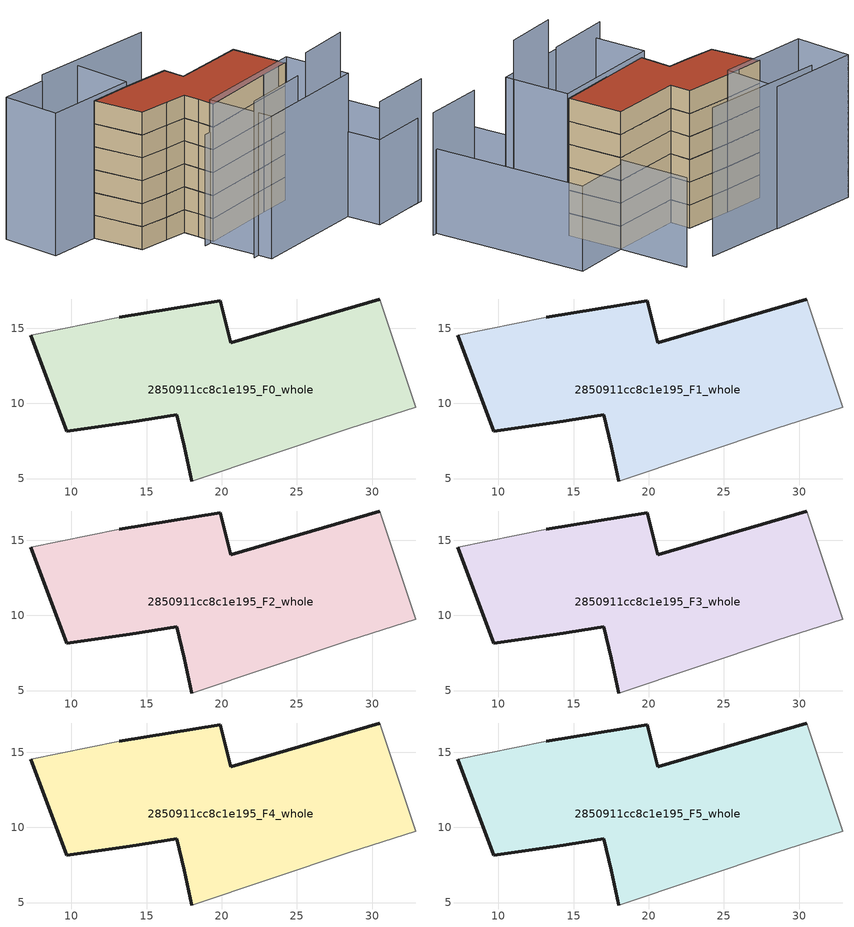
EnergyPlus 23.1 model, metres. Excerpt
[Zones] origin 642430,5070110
2850911cc8c1e195_F0_whole
 floor ground (EU_floor_Construction): 32.91,9.74 30.52,16.95 20.6,14.04 19.91,16.84 13.2,15.75 7.3,14.55 9.69,8.14 13.9,8.74 17,9.24 17.5,7.14 18,4.84 28.51,8.34 z0
 wall outside (EU_wall_Construction): 13.2,15.75 19.91,16.84 20.6,14.04 30.52,16.95 / 18,4.84 17.5,7.14 17,9.24 13.9,8.74 9.69,8.14 7.3,14.55 z0:3
 wall adiabatic (EU_wall_Construction): 7.3,14.55 13.2,15.75 / 30.52,16.95 32.91,9.74 28.51,8.34 18,4.84 z0:3
2850911cc8c1e195_F1_whole
 floor to 2850911cc8c1e195_F0_whole (EU_floor_Construction): 32.91,9.74 30.51,16.95 20.6,14.04 19.9,16.84 13.2,15.75 7.29,14.55 9.69,8.14 13.9,8.74 17,9.24 17.5,7.14 18,4.84 28.51,8.34 z3
 wall outside (EU_wall_Construction): 13.2,15.75 19.91,16.84 20.6,14.04 30.52,16.95 / 18,4.84 17.5,7.14 17,9.24 13.9,8.74 9.69,8.14 7.3,14.55 z3:6
 wall adiabatic (EU_wall_Construction): 7.3,14.55 13.2,15.75 / 30.52,16.95 32.91,9.74 28.51,8.34 18,4.84 z3:6
2850911cc8c1e195_F2_whole
 floor to 2850911cc8c1e195_F1_whole (EU_floor_Construction): 32.91,9.74 30.51,16.95 20.6,14.04 19.9,16.84 13.2,15.75 7.29,14.55 9.69,8.14 13.9,8.74 17,9.24 17.5,7.14 18,4.84 28.51,8.34 z6
 wall outside (EU_wall_Construction): 13.2,15.75 19.91,16.84 20.6,14.04 30.52,16.95 / 18,4.84 17.5,7.14 17,9.24 13.9,8.74 9.69,8.14 7.3,14.55 z6:9
 wall adiabatic (EU_wall_Construction): 7.3,14.55 13.2,15.75 / 30.52,16.95 32.91,9.74 28.51,8.34 18,4.84 z6:9
2850911cc8c1e195_F3_whole
 floor to 2850911cc8c1e195_F2_whole (EU_floor_Construction): 32.91,9.74 30.51,16.95 20.6,14.04 19.9,16.84 13.2,15.75 7.29,14.55 9.69,8.14 13.9,8.74 17,9.24 17.5,7.14 18,4.84 28.51,8.34 z9
 wall outside (EU_wall_Construction): 13.2,15.75 19.91,16.84 20.6,14.04 30.52,16.95 / 18,4.84 17.5,7.14 17,9.24 13.9,8.74 9.69,8.14 7.3,14.55 z9:12
 wall adiabatic (EU_wall_Construction): 7.3,14.55 13.2,15.75 / 30.52,16.95 32.91,9.74 28.51,8.34 18,4.84 z9:12
2850911cc8c1e195_F4_whole
 floor to 2850911cc8c1e195_F3_whole (EU_floor_Construction): 32.91,9.74 30.51,16.95 20.6,14.04 19.9,16.84 13.2,15.75 7.29,14.55 9.69,8.14 13.9,8.74 17,9.24 17.5,7.14 18,4.84 28.51,8.34 z12
 wall outside (EU_wall_Construction): 13.2,15.75 19.91,16.84 20.6,14.04 30.52,16.95 / 18,4.84 17.5,7.14 17,9.24 13.9,8.74 9.69,8.14 7.3,14.55 z12:15
 wall adiabatic (EU_wall_Construction): 7.3,14.55 13.2,15.75 / 30.52,16.95 32.91,9.74 28.51,8.34 18,4.84 z12:15
2850911cc8c1e195_F5_whole
 floor to 2850911cc8c1e195_F4_whole (EU_floor_Construction): 32.91,9.74 30.51,16.95 20.6,14.04 19.9,16.84 13.2,15.75 7.29,14.55 9.69,8.14 13.9,8.74 17,9.24 17.5,7.14 18,4.84 28.51,8.34 z15
 wall outside (EU_wall_Construction): 13.2,15.75 19.91,16.84 20.6,14.04 30.52,16.95 / 18,4.84 17.5,7.14 17,9.24 13.9,8.74 9.69,8.14 7.3,14.55 z15:18
 wall adiabatic (EU_wall_Construction): 7.3,14.55 13.2,15.75 / 30.52,16.95 32.91,9.74 28.51,8.34 18,4.84 z15:18
 roof outside (EU_roof_Construction): 30.52,16.95 32.91,9.74 28.51,8.34 18,4.84 17.5,7.14 17,9.24 13.9,8.74 9.69,8.14 7.3,14.55 13.2,15.75 19.91,16.84 20.6,14.04 z18
shading: 18.76,-2.26 27.82,0.86 z0:20.5; 28.21,-0.27 35.45,2.23 z0:23.8; 37.31,-3.17 45.65,-0.58 z0:16; 16.49,4.48 18.13,4.9 z0:14.5; 17.44,4.82 33.06,9.78 / 33.06,9.78 35.81,1.13 / 35.81,1.13 20.19,-3.83 / 20.19,-3.83 17.44,4.82 z0:18.7; 38.36,19.52 45.02,-0.77 / 45.02,-0.77 37.17,-3.35 / 37.17,-3.35 30.51,16.94 / 30.51,16.94 38.36,19.52 z0:11.1; -1.26,20.9 11.62,23.52 / 11.62,23.52 13.2,15.75 / 13.2,15.75 0.32,13.13 / 0.32,13.13 -1.26,20.9 z0:18.6; 30.51,16.94 27.76,26.31 z0:11.7; 23.11,25.45 5.4,22.25 z0:19.4
[Building]
EU S2 Campaign: North Axis=0; Terrain=City; Solar Distribution=FullExterior
[Site:Location]
Lyon-Bron: Latitude=45.75; Longitude=5; Time Zone=1; Elevation=198
[SizingPeriod:WeatherFileDays]
AnnualSizingPeriod: Begin Month=1; Begin Day of Month=1; End Month=12; End Day of Month=31; Day of Week for Start Day=Monday; Use Weather File Daylight Saving Period=No; Use Weather File Rain and Snow Indicators=No
[MATERIAL]
EU_InternalMass_Material: Roughness=MediumRough; Thickness=0.1; Conductivity=1; Density=1800; Specific Heat=900; Thermal Absorptance=0.9; Solar Absorptance=0.7; Visible Absorptance=0.7
[MATERIAL:NOMASS] Roughness=MediumRough; Thermal Absorptance=0.9; Solar Absorptance=0.7; Visible Absorptance=0.7
Name | Thermal Resistance
EU_wall_NoMass | 0.776494
EU_roof_NoMass | 0.486893
EU_floor_NoMass | 0.421597
[CONSTRUCTION]
EU_wall_Construction: EU_wall_NoMass
EU_roof_Construction: EU_roof_NoMass
EU_floor_Construction: EU_floor_NoMass
EU_InternalMass_Construction: EU_InternalMass_Material
[ZONE] Type=1; Multiplier=1; Ceiling Height=autocalculate; Volume=564.901; Floor Area=autocalculate; Part of Total Floor Area=Yes
2850911cc8c1e195_F0_whole; 2850911cc8c1e195_F1_whole; 2850911cc8c1e195_F2_whole; 2850911cc8c1e195_F3_whole; 2850911cc8c1e195_F4_whole; 2850911cc8c1e195_F5_whole
[INTERNALMASS] Construction=EU_InternalMass_Construction; Surface Area=188.301
Name | Zone or ZoneList
2850911cc8c1e195_F0_whole_EU_InternalMass | 2850911cc8c1e195_F0_whole
2850911cc8c1e195_F1_whole_EU_InternalMass | 2850911cc8c1e195_F1_whole
2850911cc8c1e195_F2_whole_EU_InternalMass | 2850911cc8c1e195_F2_whole
2850911cc8c1e195_F3_whole_EU_InternalMass | 2850911cc8c1e195_F3_whole
2850911cc8c1e195_F4_whole_EU_InternalMass | 2850911cc8c1e195_F4_whole
2850911cc8c1e195_F5_whole_EU_InternalMass | 2850911cc8c1e195_F5_whole
[OTHEREQUIPMENT] Fuel Type=Electricity; Design Level Calculation Method=Watts/Area; Power per Zone Floor Area=1; Fraction Latent=0; Fraction Radiant=0; Fraction Lost=0; Carbon Dioxide Generation Rate=0; EndUse Subcategory=EU_Step8_InternalGains
Name | Zone or ZoneList or Space or SpaceList | Schedule
EU_Step8_InternalGain_2850911cc8c1e195_F0_whole_f000 | 2850911cc8c1e195_F0_whole | EU_Step8_GainSchedule_2850911cc8c1e195_F0_whole_f000
EU_Step8_InternalGain_2850911cc8c1e195_F1_whole_f000 | 2850911cc8c1e195_F1_whole | EU_Step8_GainSchedule_2850911cc8c1e195_F1_whole_f000
EU_Step8_InternalGain_2850911cc8c1e195_F2_whole_f000 | 2850911cc8c1e195_F2_whole | EU_Step8_GainSchedule_2850911cc8c1e195_F2_whole_f000
EU_Step8_InternalGain_2850911cc8c1e195_F3_whole_f000 | 2850911cc8c1e195_F3_whole | EU_Step8_GainSchedule_2850911cc8c1e195_F3_whole_f000
EU_Step8_InternalGain_2850911cc8c1e195_F4_whole_f000 | 2850911cc8c1e195_F4_whole | EU_Step8_GainSchedule_2850911cc8c1e195_F4_whole_f000
EU_Step8_InternalGain_2850911cc8c1e195_F5_whole_f000 | 2850911cc8c1e195_F5_whole | EU_Step8_GainSchedule_2850911cc8c1e195_F5_whole_f000
[ZONEVENTILATION:DESIGNFLOWRATE] Schedule=EU_AlwaysOn; Design Flow Rate Calculation Method=AirChanges/Hour; Air Changes per Hour=0.693814; Ventilation Type=Natural; Fan Pressure Rise=0; Fan Total Efficiency=1; Constant Term Coefficient=1; Temperature Term Coefficient=0; Velocity Term Coefficient=0; Velocity Squared Term Coefficient=0; Minimum Indoor Temperature=-100; Maximum Indoor Temperature=100; Delta Temperature=-100; Minimum Outdoor Temperature=-100; Maximum Outdoor Temperature=100; Maximum Wind Speed=40
Name | Zone or ZoneList or Space or SpaceList
EU_ConstantAir_2850911cc8c1e195_F0_whole | 2850911cc8c1e195_F0_whole
EU_ConstantAir_2850911cc8c1e195_F1_whole | 2850911cc8c1e195_F1_whole
EU_ConstantAir_2850911cc8c1e195_F2_whole | 2850911cc8c1e195_F2_whole
EU_ConstantAir_2850911cc8c1e195_F3_whole | 2850911cc8c1e195_F3_whole
EU_ConstantAir_2850911cc8c1e195_F4_whole | 2850911cc8c1e195_F4_whole
EU_ConstantAir_2850911cc8c1e195_F5_whole | 2850911cc8c1e195_F5_whole
[HVACTEMPLATE:THERMOSTAT] Constant Heating Setpoint=20; Constant Cooling Setpoint=50
EU_HeatOnly_2850911cc8c1e195_F0_whole; EU_HeatOnly_2850911cc8c1e195_F1_whole; EU_HeatOnly_2850911cc8c1e195_F2_whole; EU_HeatOnly_2850911cc8c1e195_F3_whole; EU_HeatOnly_2850911cc8c1e195_F4_whole; EU_HeatOnly_2850911cc8c1e195_F5_whole
[HVACTEMPLATE:ZONE:IDEALLOADSAIRSYSTEM] System Availability Schedule=EU_AlwaysOn; Maximum Heating Supply Air Temperature=50; Minimum Cooling Supply Air Temperature=13; Maximum Heating Supply Air Humidity Ratio=0.0156; Minimum Cooling Supply Air Humidity Ratio=0.0077; Heating Limit=NoLimit; Cooling Limit=NoLimit; Heating Availability Schedule=EU_AlwaysOn; Cooling Availability Schedule=EU_CoolingOff; Dehumidification Control Type=ConstantSensibleHeatRatio; Cooling Sensible Heat Ratio=0.7; Dehumidification Setpoint=60; Humidification Control Type=None; Humidification Setpoint=30; Outdoor Air Method=None; Outdoor Air Flow Rate per Person=0.00944; Outdoor Air Flow Rate per Zone Floor Area=0; Outdoor Air Flow Rate per Zone=0; Demand Controlled Ventilation Type=None; Outdoor Air Economizer Type=NoEconomizer; Heat Recovery Type=None; Sensible Heat Recovery Effectiveness=0.7; Latent Heat Recovery Effectiveness=0.65
Name | Template Thermostat
2850911cc8c1e195_F0_whole | EU_HeatOnly_2850911cc8c1e195_F0_whole
2850911cc8c1e195_F1_whole | EU_HeatOnly_2850911cc8c1e195_F1_whole
2850911cc8c1e195_F2_whole | EU_HeatOnly_2850911cc8c1e195_F2_whole
2850911cc8c1e195_F3_whole | EU_HeatOnly_2850911cc8c1e195_F3_whole
2850911cc8c1e195_F4_whole | EU_HeatOnly_2850911cc8c1e195_F4_whole
2850911cc8c1e195_F5_whole | EU_HeatOnly_2850911cc8c1e195_F5_whole
[SIZING:ZONE] Zone Cooling Design Supply Air Temperature Input Method=SupplyAirTemperature; Zone Cooling Design Supply Air Temperature=13; Zone Heating Design Supply Air Temperature Input Method=SupplyAirTemperature; Zone Heating Design Supply Air Temperature=50; Zone Cooling Design Supply Air Humidity Ratio=0.008; Zone Heating Design Supply Air Humidity Ratio=0.008; Cooling Design Air Flow Method=DesignDay; Cooling Design Air Flow Rate=0; Cooling Minimum Air Flow per Zone Floor Area=0.000762; Cooling Minimum Air Flow=0; Cooling Minimum Air Flow Fraction=0.2; Heating Design Air Flow Method=DesignDay; Heating Design Air Flow Rate=0; Heating Maximum Air Flow per Zone Floor Area=0.002032; Heating Maximum Air Flow=0.141576; Heating Maximum Air Flow Fraction=0.3; Account for Dedicated Outdoor Air System=No; Dedicated Outdoor Air System Control Strategy=NeutralSupplyAir; Dedicated Outdoor Air Low Setpoint Temperature for Design=autosize; Dedicated Outdoor Air High Setpoint Temperature for Design=autosize; Zone Load Sizing Method=Sensible Load Only No Latent Load; Zone Latent Cooling Design Supply Air Humidity Ratio Input Method=HumidityRatioDifference; Zone Cooling Design Supply Air Humidity Ratio Difference=0.005; Zone Latent Heating Design Supply Air Humidity Ratio Input Method=HumidityRatioDifference; Zone Humidification Design Supply Air Humidity Ratio Difference=0.005
2850911cc8c1e195_F0_whole; 2850911cc8c1e195_F1_whole; 2850911cc8c1e195_F2_whole; 2850911cc8c1e195_F3_whole; 2850911cc8c1e195_F4_whole; 2850911cc8c1e195_F5_whole
[SCHEDULE:CONSTANT]
Name | Hourly Value
EU_AlwaysOn | 1
EU_CoolingOff | 0
[SCHEDULE:FILE] Column Number=1; Rows to Skip at Top=0; Number of Hours of Data=8760; Column Separator=Comma; Interpolate to Timestep=No; Minutes per Item=60; Adjust Schedule for Daylight Savings=Yes
Name | File
EU_Step8_GainSchedule_2850911cc8c1e195_F0_whole_f000 | ../../schedules/2850911cc8c1e195/2850911cc8c1e195_F0_whole_f000_gain.csv
EU_Step8_GainSchedule_2850911cc8c1e195_F1_whole_f000 | ../../schedules/2850911cc8c1e195/2850911cc8c1e195_F1_whole_f000_gain.csv
EU_Step8_GainSchedule_2850911cc8c1e195_F2_whole_f000 | ../../schedules/2850911cc8c1e195/2850911cc8c1e195_F2_whole_f000_gain.csv
EU_Step8_GainSchedule_2850911cc8c1e195_F3_whole_f000 | ../../schedules/2850911cc8c1e195/2850911cc8c1e195_F3_whole_f000_gain.csv
EU_Step8_GainSchedule_2850911cc8c1e195_F4_whole_f000 | ../../schedules/2850911cc8c1e195/2850911cc8c1e195_F4_whole_f000_gain.csv
EU_Step8_GainSchedule_2850911cc8c1e195_F5_whole_f000 | ../../schedules/2850911cc8c1e195/2850911cc8c1e195_F5_whole_f000_gain.csv
